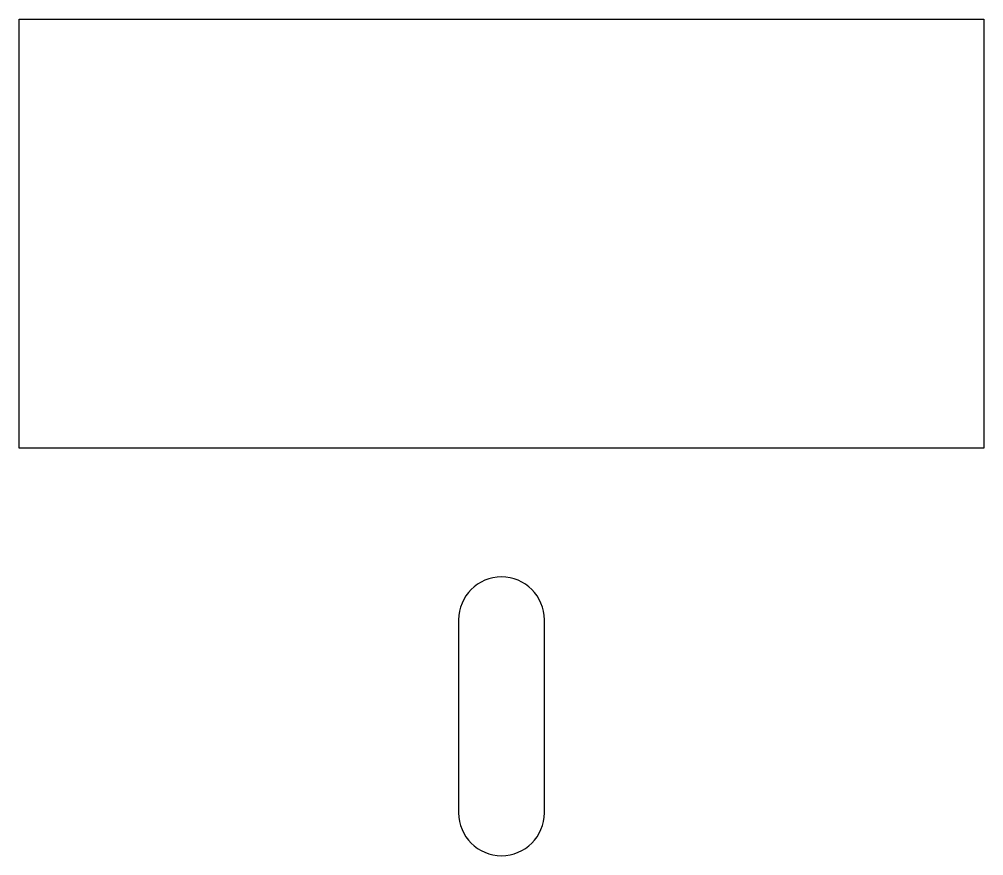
# Model space of a CAD drawing. Header units: millimetres. Extents: x -225 to 225, y -290 to 100.
import ezdxf

# ---------------------------------------------------------------- set-up
doc = ezdxf.new("R2010")
doc.units = ezdxf.units.MM

msp = doc.modelspace()

# ---------------------------------------------------------------- linework, layer by layer
at = {"color": 0, "linetype": 'ByBlock', "lineweight": -2}
for p, q in [((-225, 100), (225, 100)), ((-225, -100), (-225, 100)), ((225, 100), (225, -100)), ((225, -100), (-225, -100))]:
    msp.add_line(p, q, dxfattribs=at)
msp.add_lwpolyline([(-20, -180), (-20, -270, 1), (20, -270), (20, -180, 1), (-20, -180, 1)], format="xyb", dxfattribs=at)

doc.saveas('drawing.dxf')
